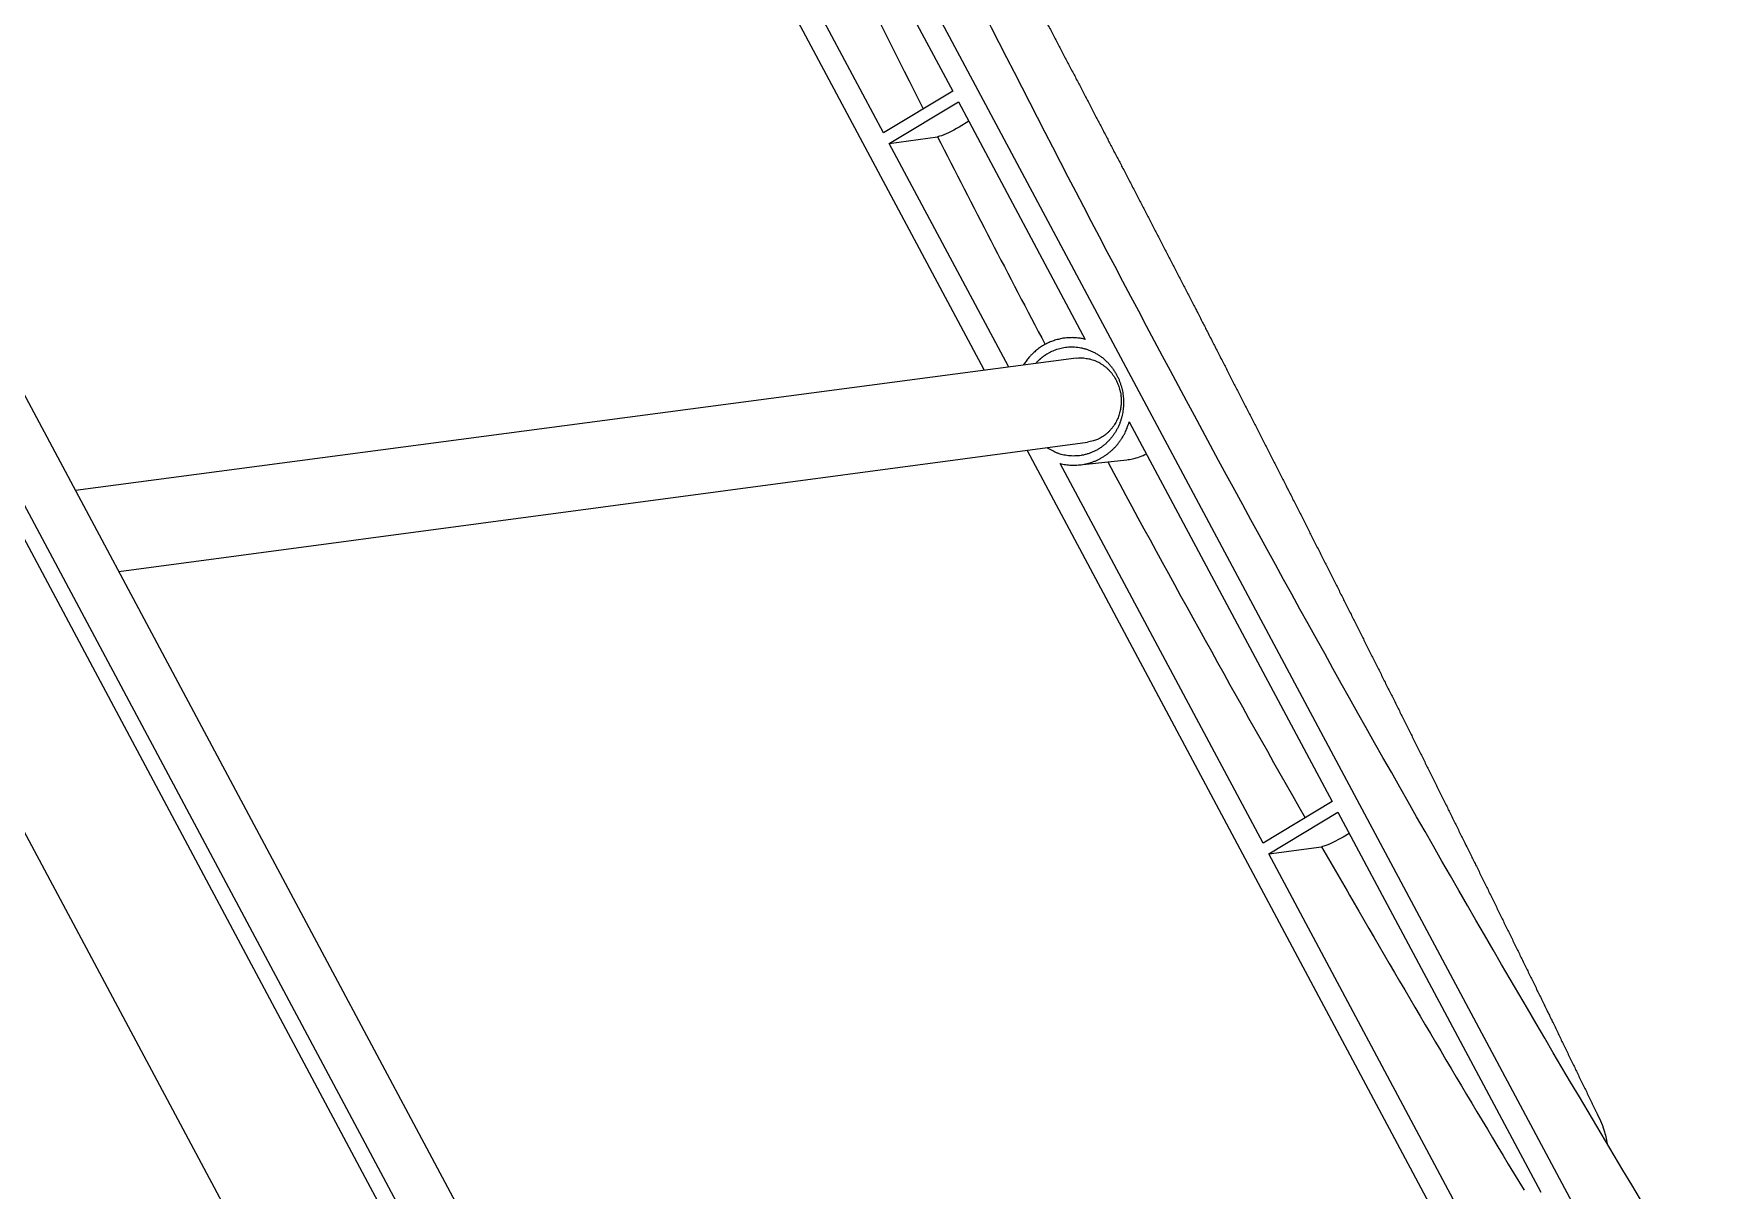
# Model space of a CAD drawing. Header units: millimetres. Extents: x 8076 to 10926, y 4783 to 8520.
# Drawn here: x 10153.1 to 10301.9, y 7074.5 to 7176.2 of the extents above; entities that cross this region are included whole.
import ezdxf

# ---------------------------------------------------------------- set-up
doc = ezdxf.new("R2010")
doc.units = ezdxf.units.MM

# ---------------------------------------------------------------- blocks, each defined once
blk = doc.blocks.new('149221')
at = {"linetype": 'Continuous'}
for p, q in [((272.95, -43.61), (355.54, -198.3)), ((278.49, -58.27), (289.65, -79.17)), ((302.18, -282.22), (183.86, -60.61)), ((292.41, -103.7), (269.52, -60.81)), ((296.04, -283.42), (177.36, -61.13)), ((178.94, -61.13), (297.3, -282.85)), ((283.57, -82.83), (272.41, -61.93)), ((289.65, -79.17), (283.57, -82.83)), ((284.07, -83.77), (290.15, -80.11)), ((290.15, -80.11), (301.31, -101.01)), ((291.06, -81.82), (290.21, -82.34)), ((284.07, -83.77), (288.32, -83.19)), ((294.56, -103.41), (284.07, -83.77)), ((300.51, -102.67), (212.54, -114.32)), ((305.18, -108.27), (323.01, -141.67)), ((216.34, -121.44), (301.5, -110.06)), ((332.46, -178.7), (296.22, -110.82)), ((316.94, -145.33), (299.11, -111.93)), ((300.83, -112.05), (304.95, -111.6)), ((197.15, -123.99), (233.39, -191.87)), ((323.01, -141.67), (316.94, -145.33)), ((317.44, -146.28), (323.52, -142.61)), ((323.52, -142.61), (341.35, -176.02)), ((317.44, -146.28), (322.09, -145.64)), ((324.51, -144.47), (323.98, -144.79)), ((334.6, -178.41), (317.44, -146.28))]:
    blk.add_line(p, q, dxfattribs=at)
for points in [[(297.94, -73.19, -0.000042), (298.18, -73.65, -0.000039), (298.42, -74.11, -0.000039), (298.65, -74.56, -0.000036), (298.89, -75.01, -0.000036), (299.13, -75.46, -0.000039), (299.37, -75.93, -0.000041), (299.6, -76.37, -0.000041), (299.83, -76.81, -0.000039), (300.08, -77.27, -0.000036), (300.32, -77.73, -0.000037), (300.55, -78.18, -0.00004), (300.79, -78.63, -0.000039), (301.03, -79.09, -0.000042), (301.27, -79.56, -0.000045), (301.5, -79.99, -0.000039), (301.73, -80.43, -0.000035), (301.97, -80.9, -0.000035), (302.22, -81.38, -0.000039), (302.45, -81.81, -0.000043), (302.67, -82.24, -0.000039), (302.92, -82.71, -0.000039), (303.17, -83.19, -0.000043), (303.39, -83.62, -0.000039), (303.62, -84.05, -0.000036), (303.86, -84.53, -0.000036), (304.11, -85, -0.000039), (304.34, -85.43, -0.000043), (304.56, -85.87, -0.000039), (304.81, -86.34, -0.000039), (305.05, -86.81, -0.000043), (305.28, -87.25, -0.00004), (305.5, -87.68, -0.000036), (305.75, -88.15, -0.000037), (306, -88.63, -0.00004), (306.22, -89.06, -0.000043), (306.45, -89.51, -0.000041), (306.69, -89.97, -0.000036), (306.92, -90.41, -0.000035), (307.16, -90.87, -0.000038), (307.4, -91.34, -0.00004), (307.63, -91.78, -0.000043), (307.86, -92.22, -0.000041), (308.1, -92.69, -0.000038), (308.33, -93.15, -0.000038), (308.57, -93.6, -0.000039), (308.8, -94.05, -0.00004), (309.04, -94.5, -0.00004), (309.27, -94.95, -0.000039), (309.5, -95.41, -0.000039), (309.74, -95.87, -0.00004), (309.97, -96.32, -0.00004), (310.2, -96.77, -0.00004), (310.44, -97.22, -0.000039), (310.68, -97.69, -0.000041), (310.9, -98.13, -0.000038), (311.13, -98.56, -0.000035), (311.37, -99.04, -0.000038), (311.62, -99.52, -0.000043), (311.84, -99.94, -0.000044), (312.05, -100.35, -0.000036), (312.3, -100.85, -0.000037), (312.56, -101.35, -0.000044), (312.77, -101.76, -0.000044), (312.99, -102.19, -0.000038), (313.24, -102.68, -0.000034), (313.49, -103.16, -0.000038), (313.71, -103.59, -0.000042), (313.94, -104.03, -0.00004), (314.17, -104.5, -0.00004), (314.41, -104.97, -0.000042), (314.64, -105.41, -0.000039), (314.87, -105.86, -0.000037), (315.11, -106.33, -0.000037), (315.34, -106.79, -0.000038), (315.57, -107.24, -0.000044), (315.8, -107.69, -0.000043), (316.04, -108.15, -0.000042), (316.27, -108.6, -0.000041), (316.51, -109.07, -0.00004), (316.75, -109.54, -0.000041), (316.98, -109.99, -0.000042), (317.21, -110.45, -0.000041), (317.45, -110.91, -0.000042), (317.68, -111.38, -0.000043), (317.91, -111.83, -0.000042), (318.14, -112.28, -0.000041), (318.38, -112.75, -0.000041), (318.62, -113.21, -0.000041), (318.85, -113.67, -0.000045), (319.09, -114.15, -0.000047), (319.32, -114.59, -0.000043), (319.54, -115.03, -0.00004), (319.78, -115.51, -0.000037), (320.03, -115.99, -0.000041), (320.25, -116.43, -0.000044), (320.48, -116.88, -0.000042), (320.72, -117.35, -0.000042), (320.95, -117.83, -0.000044), (321.18, -118.27, -0.000041), (321.4, -118.72, -0.000038), (321.65, -119.19, -0.00004), (321.89, -119.67, -0.000043), (322.11, -120.11, -0.000047), (322.34, -120.57, -0.000046), (322.58, -121.03, -0.00004), (322.8, -121.49, -0.000039), (323.04, -121.96, -0.000039), (323.28, -122.42, -0.000041), (323.5, -122.88, -0.000045), (323.73, -123.34, -0.000045), (323.97, -123.8, -0.000041), (324.19, -124.24, -0.000039), (324.43, -124.72, -0.000039), (324.67, -125.19, -0.000041), (324.89, -125.64, -0.000045), (325.12, -126.08, -0.000043), (325.35, -126.56, -0.000043), (325.59, -127.03, -0.000045), (325.81, -127.48, -0.000042), (326.04, -127.93, -0.00004), (326.28, -128.4, -0.00004), (326.51, -128.87, -0.000042), (326.74, -129.32, -0.000045), (326.97, -129.78, -0.000045), (327.2, -130.24, -0.000042), (327.42, -130.69, -0.00004), (327.66, -131.16, -0.000041), (327.89, -131.63, -0.000043), (328.12, -132.08, -0.000043), (328.34, -132.52, -0.00004), (328.58, -133, -0.000041), (328.81, -133.47, -0.000044), (329.03, -133.92, -0.000044), (329.25, -134.36, -0.000041), (329.49, -134.84, -0.00004), (329.73, -135.31, -0.000043), (329.95, -135.76, -0.000044), (330.17, -136.2, -0.000041), (330.41, -136.68, -0.000041), (330.64, -137.15, -0.000044), (330.86, -137.6, -0.000044), (331.09, -138.05, -0.000043), (331.32, -138.52, -0.00004), (331.55, -138.97, -0.000039), (331.78, -139.44, -0.000042), (332.01, -139.91, -0.000044), (332.23, -140.36, -0.000045), (332.45, -140.8, -0.000042), (332.69, -141.28, -0.000041), (332.93, -141.76, -0.000045), (333.14, -142.2, -0.000043), (333.36, -142.63, -0.000039), (333.6, -143.12, -0.000039), (333.83, -143.59, -0.000041), (334.05, -144.04, -0.000047), (334.28, -144.5, -0.000048), (334.51, -144.96, -0.000042), (334.72, -145.4, -0.000038), (334.96, -145.88, -0.000038), (335.2, -146.36, -0.000043), (335.41, -146.8, -0.000047), (335.63, -147.24, -0.000044), (335.87, -147.71, -0.000041), (336.09, -148.17, -0.00004), (336.32, -148.63, -0.000043), (336.55, -149.11, -0.000046), (336.77, -149.55, -0.000044), (336.99, -150, -0.000041), (337.22, -150.47, -0.000038), (337.45, -150.94, -0.000039), (337.67, -151.39, -0.000045), (337.9, -151.86, -0.000046), (338.12, -152.31, -0.000046), (338.35, -152.77, -0.000045), (338.57, -153.23, -0.000039), (338.8, -153.69, -0.000038), (339.02, -154.15, -0.000041), (339.25, -154.62, -0.000043), (339.47, -155.07, -0.000047), (339.69, -155.52, -0.000045), (339.92, -155.99, -0.000042), (340.15, -156.46, -0.000044), (340.37, -156.91, -0.000041), (340.59, -157.36, -0.000039), (340.82, -157.83, -0.000042), (341.05, -158.31, -0.000046), (341.27, -158.75, -0.000045), (341.48, -159.17, -0.00004), (341.71, -159.66, -0.00004), (341.95, -160.16, -0.000046), (342.16, -160.58, -0.000046), (342.37, -161.02, -0.000041), (342.61, -161.5, -0.000039), (342.84, -161.98, -0.000042), (343.05, -162.42, -0.000045), (343.27, -162.88, -0.000044), (343.5, -163.34, -0.000042), (343.72, -163.79, -0.00004), (343.94, -164.26, -0.000043), (344.18, -164.74, -0.000046), (344.39, -165.18, -0.000046), (344.6, -165.61, -0.000041), (344.83, -166.1, -0.00004), (345.06, -166.57, -0.000043), (345.28, -167.01, -0.000046), (345.5, -167.47, -0.000045), (345.72, -167.93, -0.000052), (346.16, -168.85, -0.000081), (346.2, -168.92, -0.000006), (346.61, -169.77, -0.040652), (346.91, -170.56, -0.027358), (347.2, -171.78, -0.000025)], [(301.31, -101.01), (301.12, -100.97, 0.010017), (300.94, -100.93, 0.009673), (300.75, -100.91, 0.009601), (300.55, -100.88, 0.00992), (300.35, -100.87, 0.010085), (300.16, -100.86, 0.010201), (299.95, -100.87, 0.010283), (299.75, -100.88, 0.010425), (299.55, -100.9, 0.010506), (299.34, -100.92, 0.010611), (299.14, -100.96, 0.010663), (298.94, -101.01, 0.010735), (298.73, -101.06, 0.010775), (298.53, -101.13, 0.010837), (298.33, -101.2, 0.01082), (298.13, -101.28, 0.010773), (297.94, -101.37, 0.010841), (297.75, -101.47, 0.011023), (297.56, -101.58, 0.010697), (297.38, -101.7, 0.010001), (297.2, -101.82, 0.010886), (297.03, -101.96, 0.012738), (296.86, -102.1, 0.009767), (296.71, -102.24, 0.003744), (296.57, -102.37, 0.013275), (296.4, -102.55, 0.022375), (296.18, -102.84, 0.011046), (295.89, -103.23, 0.005898)], [(296.98, -103.09), (297.01, -103.05, -0.002485), (297.04, -103.02, -0.002523), (297.07, -102.99, -0.002534), (297.1, -102.96, -0.002513), (297.14, -102.92, -0.002505), (297.17, -102.89, -0.002498), (297.2, -102.86, -0.002494), (297.23, -102.83, -0.002484), (297.26, -102.8, -0.002479), (297.3, -102.77, -0.002469), (297.33, -102.74, -0.002464), (297.36, -102.71, -0.002452), (297.4, -102.68, -0.002448), (297.43, -102.66, -0.002442), (297.46, -102.63, -0.002431), (297.5, -102.6, -0.002407), (297.53, -102.58, -0.00242), (297.56, -102.55, -0.002454), (297.6, -102.52, -0.002384), (297.63, -102.5, -0.002227), (297.66, -102.48, -0.002434), (297.7, -102.45, -0.002864), (297.73, -102.43, -0.0022), (297.76, -102.4, -0.000818), (297.79, -102.38, -0.00303), (297.83, -102.36, -0.005174), (297.89, -102.32, -0.002569), (297.97, -102.27, -0.001381)], [(297.97, -102.27), (298.16, -102.16, -0.014901), (298.37, -102.06, -0.01379), (298.59, -101.97, -0.013569), (298.82, -101.88, -0.014505), (299.06, -101.81, -0.014968), (299.3, -101.75, -0.015325), (299.56, -101.71, -0.01556), (299.82, -101.68, -0.015991), (300.1, -101.67, -0.016209), (300.37, -101.68, -0.016516), (300.65, -101.71, -0.016645), (300.93, -101.75, -0.016853), (301.21, -101.82, -0.016899), (301.49, -101.9, -0.016988), (301.77, -102.01, -0.016947), (302.04, -102.13, -0.01692), (302.31, -102.28, -0.016802), (302.56, -102.44, -0.016668), (302.81, -102.62, -0.016488), (303.04, -102.82, -0.016263), (303.26, -103.03, -0.016038), (303.46, -103.26, -0.015743), (303.65, -103.49, -0.015491), (303.83, -103.74, -0.015145), (303.98, -103.99, -0.014879), (304.12, -104.25, -0.0145), (304.25, -104.51, -0.014234), (304.35, -104.77, -0.013844), (304.44, -105.04, -0.013573), (304.52, -105.3, -0.013151), (304.57, -105.56, -0.012923), (304.62, -105.82, -0.01259), (304.65, -106.07, -0.012251), (304.67, -106.32, -0.011637), (304.67, -106.56, -0.011868), (304.67, -106.8, -0.011898), (304.65, -107.05, -0.011715), (304.62, -107.3, -0.012382), (304.58, -107.56, -0.012782), (304.52, -107.82, -0.013168), (304.44, -108.08, -0.013451), (304.36, -108.34, -0.013933), (304.25, -108.6, -0.014263), (304.13, -108.85, -0.01471), (303.99, -109.11, -0.015028), (303.83, -109.35, -0.015457), (303.66, -109.59, -0.015764), (303.47, -109.82, -0.016143), (303.26, -110.03, -0.016417), (303.05, -110.24, -0.016726), (302.81, -110.42, -0.016945), (302.57, -110.6, -0.017149), (302.31, -110.75, -0.017304), (302.05, -110.88, -0.017411), (301.78, -111, -0.017442), (301.5, -111.09, -0.01733), (301.22, -111.17, -0.017381), (300.94, -111.22, -0.017436), (300.66, -111.26, -0.016967), (300.38, -111.27, -0.015889), (300.11, -111.27, -0.016783), (299.83, -111.25, -0.018767), (299.56, -111.21, -0.014933), (299.31, -111.16, -0.007093), (299.09, -111.1, -0.018595), (298.83, -111.01, -0.030136), (298.45, -110.83, -0.015635), (297.98, -110.58, -0.008762)], [(300.51, -102.67), (300.72, -102.65, -0.017662), (300.94, -102.64, -0.016839), (301.16, -102.65, -0.016506), (301.38, -102.68, -0.017137), (301.61, -102.71, -0.017366), (301.83, -102.77, -0.017408), (302.05, -102.84, -0.017361), (302.27, -102.93, -0.017408), (302.49, -103.03, -0.017323), (302.69, -103.15, -0.017212), (302.89, -103.29, -0.017041), (303.09, -103.44, -0.016835), (303.27, -103.6, -0.016613), (303.44, -103.77, -0.016321), (303.6, -103.95, -0.016063), (303.74, -104.14, -0.015712), (303.87, -104.34, -0.015434), (303.99, -104.54, -0.015041), (304.09, -104.75, -0.014762), (304.18, -104.96, -0.014357), (304.26, -105.17, -0.014067), (304.33, -105.38, -0.013616), (304.38, -105.59, -0.013387), (304.42, -105.8, -0.01305), (304.44, -106, -0.012662), (304.46, -106.2, -0.012009), (304.47, -106.39, -0.012233), (304.46, -106.58, -0.012161), (304.45, -106.77, -0.011974), (304.43, -106.97, -0.012653), (304.4, -107.18, -0.013023), (304.35, -107.38, -0.013448), (304.3, -107.59, -0.013772), (304.23, -107.8, -0.014295), (304.14, -108.01, -0.0146), (304.05, -108.21, -0.014985), (303.93, -108.41, -0.015447), (303.81, -108.61, -0.016209), (303.67, -108.8, -0.016092), (303.52, -108.98, -0.015452), (303.36, -109.15, -0.017233), (303.18, -109.31, -0.020765), (302.99, -109.46, -0.016249), (302.8, -109.59, -0.00637), (302.62, -109.7, -0.022649), (302.38, -109.81, -0.039397), (302, -109.93, -0.01985), (301.5, -110.06, -0.01054)], [(299.11, -111.93), (299.34, -111.98, 0.012778), (299.58, -112.03, 0.012259), (299.82, -112.06, 0.01214), (300.07, -112.08, 0.012632), (300.32, -112.08, 0.012881), (300.57, -112.07, 0.013042), (300.83, -112.05, 0.013147), (301.08, -112.02, 0.013336), (301.34, -111.97, 0.013428), (301.6, -111.91, 0.013539), (301.85, -111.83, 0.013574), (302.1, -111.74, 0.013621), (302.35, -111.63, 0.013619), (302.59, -111.51, 0.013624), (302.83, -111.38, 0.013542), (303.06, -111.23, 0.013403), (303.28, -111.07, 0.013395), (303.49, -110.9, 0.013481), (303.69, -110.72, 0.01304), (303.89, -110.53, 0.012163), (304.07, -110.33, 0.013023), (304.24, -110.12, 0.014905), (304.4, -109.89, 0.011586), (304.55, -109.68, 0.004912), (304.67, -109.48, 0.015141), (304.81, -109.22, 0.025087), (304.98, -108.81, 0.012647), (305.18, -108.27, 0.006888)], [(304.95, -111.6), (304.95, -111.6, 0.000001), (304.95, -111.6, 0.000001), (304.95, -111.6, 0.000001), (304.95, -111.6, 0.000001), (304.95, -111.6, 0.000001), (304.95, -111.6, 0.000001), (304.95, -111.6, 0.000001), (304.95, -111.6, 0.000001), (304.95, -111.6, 0.000001), (304.95, -111.6, 0.000001), (304.95, -111.6, 0.000001), (304.95, -111.6, 0.000001), (304.95, -111.6, 0.000001), (304.95, -111.6, 0.000001), (304.95, -111.6, 0.000001), (304.95, -111.6, 0.000001), (304.95, -111.6, 0.000001), (304.95, -111.6, 0.000001), (304.95, -111.6, 0.000001), (304.95, -111.6, 0.000001), (304.95, -111.6, 0.000001), (304.95, -111.6, 0.000001), (304.95, -111.6, 0.000001), (304.95, -111.6, 0.000001), (304.95, -111.6, 0.000001), (304.95, -111.6, 0.000001), (304.95, -111.6, 0.000001), (304.95, -111.6, 0.000001), (304.95, -111.6, 0.000001), (304.95, -111.6, 0.000001), (304.95, -111.6, 0.000001), (304.95, -111.6, 0.000001), (304.95, -111.6, 0.000001), (304.95, -111.6, 0), (304.95, -111.6, 0.000001), (304.95, -111.6, 0.000002), (304.95, -111.6, 0.000001), (304.95, -111.6, 0.000001)]]:
    blk.add_lwpolyline(points, format="xyb", dxfattribs=at)
for points, knots in [([(357.12, -188.22), (348.78, -174.57), (332.45, -146.99), (309.25, -105.13), (291.62, -71.01), (281.79, -50.96), (278.86, -44.9)], [2, 2, 2, 2, 10.2234, 18.446801, 26.670201, 30.246987, 30.246987, 30.246987, 30.246987]), ([(277.6, -61.67), (278.55, -63.63), (281.66, -69.98), (284.84, -76.33), (287.06, -80.73)], [18.515849, 18.515849, 18.515849, 18.515849, 21.187934, 27.208111, 27.208111, 27.208111, 27.208111]), ([(290.21, -82.34), (289.61, -82.7), (288.92, -83.03), (288.43, -83.17), (288.36, -83.18), (288.32, -83.19)], [0, 0, 0, 0, 0.857981, 0.857981, 1, 1, 1, 1]), ([(304.95, -111.6), (305.12, -111.58), (305.29, -111.56), (305.88, -111.43), (306.29, -111.28), (306.68, -111.08)], [3.257278, 3.257278, 3.257278, 3.257278, 3.978809, 3.978809, 5.807259, 5.807259, 5.807259, 5.807259]), ([(323.98, -144.79), (323.39, -145.14), (322.7, -145.47), (322.2, -145.62), (322.14, -145.63), (322.09, -145.64)], [0, 0, 0, 0, 0.856941, 0.856941, 1, 1, 1, 1]), ([(322.09, -145.64), (323.17, -147.53), (329, -157.65), (334.96, -167.71), (339.88, -175.85)], [56.945883, 56.945883, 56.945883, 56.945883, 59.563803, 70.964844, 70.964844, 70.964844, 70.964844])]:
    blk.add_open_spline(points, degree=3, knots=knots, dxfattribs=at)
for points in [[(288.32, -83.19), (291.42, -89.28), (294.57, -95.37), (297.78, -101.46)], [(303.28, -111.79), (308.92, -122.26), (314.71, -132.71), (320.64, -143.1)]]:
    blk.add_open_spline(points, degree=3, dxfattribs=at)
blk = doc.blocks.new('149221_V_ZENIT_48_10_Sin_[CAD07190026]')
at = {"linetype": 'Continuous'}
blk.add_blockref('149221', (0, 0), dxfattribs=at)

msp = doc.modelspace()

# ---------------------------------------------------------------- block references
msp.add_blockref('149221_V_ZENIT_48_10_Sin_[CAD07190026]', (9944.24, 7250.37))

doc.saveas('drawing.dxf')
